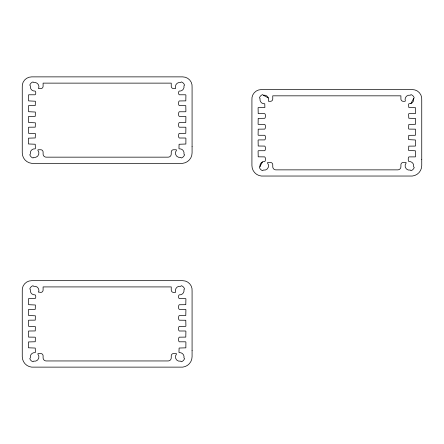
<?xml version="1.0" encoding="UTF-8"?>
<svg xmlns="http://www.w3.org/2000/svg" width="444" height="444" viewBox="0 0 444 444"><rect width="100%" height="100%" fill="white"/><g stroke="black" fill="none" stroke-linecap="round" stroke-linejoin="round"><path stroke-width="0.67" d="M260.051 166.789A4.323 4.323 0 0 1 264.702 161.544C265.634 161.483 265.723 157.215 264.729 156.893L258.208 156.821L258.092 151.027L258.402 150.716L264.729 150.716C265.501 150.621 265.801 146.487 264.729 146.087L258.208 146.015L258.092 140.221L258.402 139.91L264.729 139.91C265.573 139.716 265.79 135.692 264.729 135.276L258.402 135.276L258.092 134.97L258.208 129.171L264.729 129.104C265.579 128.793 265.778 124.869 264.729 124.47L258.402 124.47L258.092 124.165L258.208 118.365L264.729 118.293C265.579 118.098 265.79 114.075 264.729 113.664L258.208 113.592L258.092 107.798L258.402 107.487L264.879 107.454L264.763 103.763A4.323 4.323 0 0 1 260.051 98.518L259.424 97.891A5.095 5.095 0 0 1 262.698 94.611L263.325 95.244A4.323 4.323 0 0 1 268.343 100.899L268.565 101.304L270.446 101.315A2.314 2.314 0 0 0 272.76 98.995L272.76 95.832L400.904 95.832L400.904 98.995A2.314 2.314 0 0 0 403.219 101.315L405.083 101.31L405.317 100.899A4.323 4.323 0 0 1 410.339 95.244L410.966 94.611A5.095 5.095 0 0 1 414.241 97.891L413.614 98.518A4.323 4.323 0 0 1 408.963 103.763L408.624 104.051L408.758 107.437L415.562 107.737L415.456 113.592L408.902 113.664L408.619 113.975L408.785 118.259L415.501 118.409L415.556 124.253L408.758 124.525L408.619 128.793L408.902 129.099L415.456 129.171L415.567 134.97L415.29 135.276L408.758 135.331L408.624 139.632L415.456 139.982L415.567 145.776L415.29 146.082L408.758 146.137L408.63 150.466L415.456 150.788L415.567 156.582L415.262 156.893L408.93 156.893C407.925 157.226 408.064 161.461 408.946 161.549A4.323 4.323 0 0 1 413.614 166.789L414.241 167.416A5.095 5.095 0 0 1 410.966 170.696L410.339 170.063A4.323 4.323 0 0 1 406.171 162.965L405.983 162.454L403.219 162.448A2.314 2.314 0 0 0 400.904 164.768L400.904 166.772A3.086 3.086 0 0 1 397.813 169.863L275.846 169.863A3.086 3.086 0 0 1 272.76 166.772L272.76 164.768A2.314 2.314 0 0 0 270.446 162.448L267.677 162.454L267.477 162.948A4.323 4.323 0 0 1 263.325 170.063L262.698 170.696A5.095 5.095 0 0 1 259.424 167.416L262.471 161.916M410.966 103.485L413.614 98.518M263.325 95.244L268.293 97.874M192.08 350.477L192.08 356.649A10.539 10.539 0 0 1 182.689 367.127L31.646 367.127A10.539 10.539 0 0 1 22.256 356.649L22.256 291.142A9.446 9.446 0 0 1 31.646 280.669L182.689 280.669A9.446 9.446 0 0 1 192.08 291.142L192.08 350.477M192.08 146.687L192.08 152.858A10.539 10.539 0 0 1 182.689 163.331L31.646 163.331A10.539 10.539 0 0 1 22.256 152.858L22.256 87.346A9.446 9.446 0 0 1 31.646 76.873L182.689 76.873A9.446 9.446 0 0 1 192.08 87.346L192.08 146.687M421.745 159.39L421.745 165.562A10.539 10.539 0 0 1 412.354 176.035L261.311 176.035A10.539 10.539 0 0 1 251.92 165.562L251.92 100.05A9.446 9.446 0 0 1 261.311 89.577L412.354 89.577A9.446 9.446 0 0 1 421.745 100.05L421.745 159.39M38.667 88.289L40.781 88.611A2.314 2.314 0 0 0 43.096 86.291L43.096 83.128L171.24 83.128L171.24 86.291A2.314 2.314 0 0 0 173.554 88.611L175.419 88.606L175.658 88.195A4.323 4.323 0 0 1 180.675 82.54L181.302 81.912A5.095 5.095 0 0 1 184.576 85.187L183.949 85.814A4.323 4.323 0 0 1 179.298 91.059C178.427 91.181 178.255 94.344 179.271 94.783L185.598 94.783L185.908 95.094L185.814 100.871L179.271 100.96C178.427 101.149 178.211 105.178 179.271 105.589L185.792 105.661L185.908 111.461L185.598 111.766L179.271 111.766C178.421 112.077 178.222 116.001 179.271 116.4L185.598 116.4L185.908 116.705L185.792 122.505L179.271 122.572C178.421 122.772 178.211 126.79 179.271 127.206L185.598 127.206L185.908 127.517L185.792 133.311L179.271 133.383C178.499 133.45 178.188 137.596 179.271 138.012L185.598 138.012L185.908 138.323L185.87 144.023L179.071 144.261L178.96 148.551L179.298 148.84A4.323 4.323 0 0 1 183.949 154.085L184.576 154.712A5.095 5.095 0 0 1 181.302 157.992L180.675 157.359A4.323 4.323 0 0 1 176.507 150.261L176.346 149.756L173.554 149.745A2.314 2.314 0 0 0 171.24 152.064L171.24 154.068A3.086 3.086 0 0 1 168.154 157.159L46.187 157.159A3.086 3.086 0 0 1 43.096 154.068L43.096 152.064A2.314 2.314 0 0 0 40.781 149.745L38.018 149.75L37.829 150.261A4.323 4.323 0 0 1 33.661 157.359L33.034 157.992A5.095 5.095 0 0 1 29.759 154.712L30.386 154.085A4.323 4.323 0 0 1 35.037 148.84L35.376 148.551L35.242 144.239L28.444 143.967L28.483 138.151L35.242 137.962L35.381 133.688L35.098 133.383L28.544 133.311L28.433 127.517L28.71 127.206L35.242 127.156L35.37 122.822L28.544 122.505L28.433 116.705L28.71 116.4L35.242 116.345L35.376 112.043L28.544 111.699L28.433 105.9L28.71 105.594L35.242 105.539L35.376 101.238L28.544 100.888L28.433 95.094L28.738 94.783L35.07 94.783C36.153 94.245 35.875 91.231 35.054 91.059A4.323 4.323 0 0 1 30.386 85.814L29.759 85.187A5.095 5.095 0 0 1 33.034 81.912L33.661 82.54A4.323 4.323 0 0 1 38.684 88.195L38.667 88.289M38.667 292.08L40.781 292.402A2.314 2.314 0 0 0 43.096 290.087L43.096 286.918L171.24 286.918L171.24 290.087A2.314 2.314 0 0 0 173.554 292.402L175.419 292.396L175.669 292.024A4.323 4.323 0 0 1 180.675 286.33L181.302 285.703A5.095 5.095 0 0 1 184.576 288.977L183.949 289.605A4.323 4.323 0 0 1 179.298 294.849C178.399 295.01 178.199 298.046 179.271 298.579L185.598 298.579L185.908 298.884L185.792 304.684L179.271 304.751C178.421 304.95 178.211 308.969 179.271 309.385L185.598 309.385L185.908 309.69L185.792 315.49L179.271 315.556C178.499 315.629 178.188 319.774 179.271 320.191L185.792 320.263L185.908 326.057L185.598 326.368L179.271 326.368C178.41 326.595 178.216 330.58 179.271 330.996L185.598 330.996L185.908 331.307L185.792 337.101L179.271 337.174C178.41 337.373 178.277 341.492 179.271 341.802L185.598 341.802L185.908 342.113L185.853 347.841L179.099 348.035L178.96 352.342L179.298 352.636A4.323 4.323 0 0 1 183.949 357.881L184.576 358.508A5.095 5.095 0 0 1 181.302 361.782L180.675 361.155A4.323 4.323 0 0 1 176.507 354.051L176.346 353.546L173.554 353.541A2.314 2.314 0 0 0 171.24 355.855L171.24 357.864A3.086 3.086 0 0 1 168.154 360.95L46.187 360.95A3.086 3.086 0 0 1 43.096 357.864L43.096 355.855A2.314 2.314 0 0 0 40.781 353.541L38.018 353.541L37.829 354.051A4.323 4.323 0 0 1 33.661 361.155L33.034 361.782A5.095 5.095 0 0 1 29.759 358.508L30.386 357.881A4.323 4.323 0 0 1 35.037 352.636L35.376 352.342L35.265 348.052L28.455 347.791L28.483 341.941L35.242 341.752L35.381 337.484L35.098 337.174L28.544 337.101L28.433 331.307L28.71 331.002L35.242 330.947L35.37 326.618L28.544 326.296L28.433 320.501L28.71 320.191L35.242 320.141L35.37 315.806L28.544 315.49L28.433 309.69L28.71 309.385L35.242 309.329L35.37 305L28.544 304.684L28.433 298.884L28.738 298.579L35.07 298.579C36.147 298.041 35.881 295.06 35.054 294.849A4.323 4.323 0 0 1 30.386 289.605L29.759 288.977A5.095 5.095 0 0 1 33.034 285.703L33.661 286.33A4.323 4.323 0 0 1 38.684 291.991L38.667 292.041"/></g></svg>
